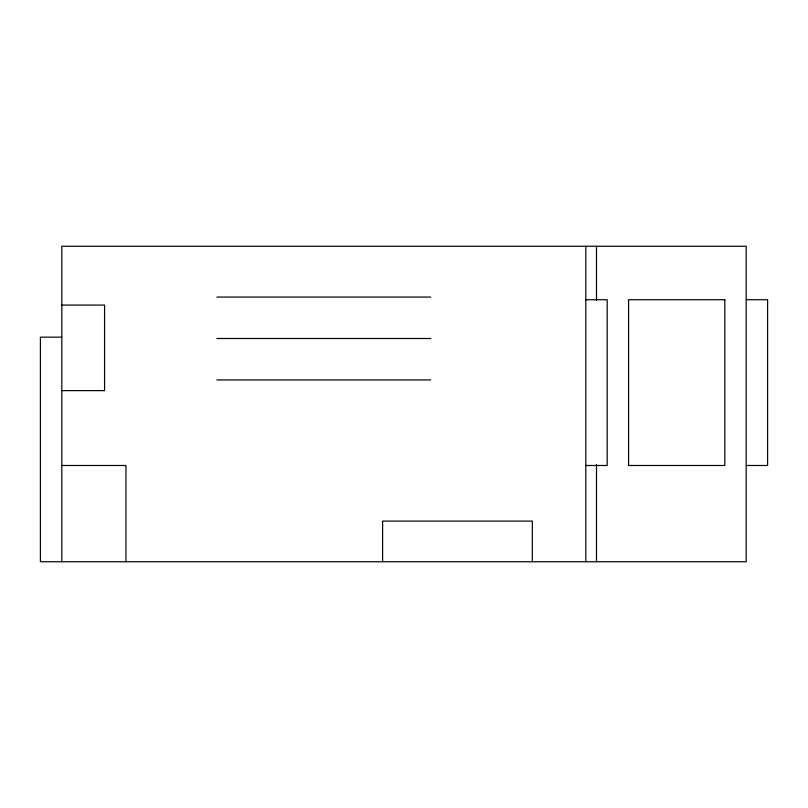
<?xml version="1.0" encoding="UTF-8"?>
<svg xmlns="http://www.w3.org/2000/svg" width="808" height="808" viewBox="0 0 808 808"><rect width="100%" height="100%" fill="white"/><g stroke="black" fill="none" stroke-linecap="round" stroke-linejoin="round"><path stroke-width="1.21" d="M216.857 297.061L430.735 297.061M585.8 299.728L607.192 299.728L607.192 465.489L585.8 465.489M746.208 299.728L767.6 299.728L767.6 465.489L746.208 465.489M61.792 305.081L104.565 305.081L104.565 390.628L61.792 390.628M61.792 337.158L40.4 337.158L40.4 561.742L746.208 561.742L746.208 246.258L61.792 246.258L61.792 561.742M216.857 338.501L430.735 338.501M216.857 379.942L430.735 379.942M61.792 465.489L125.957 465.489L125.957 561.742M596.496 246.258L596.496 300.526M596.496 464.57L596.496 561.742M585.8 246.258L585.8 561.742M532.331 561.742L532.331 521.099L382.608 521.099L382.608 561.742M724.827 299.728L628.574 299.728L628.574 465.489L724.827 465.489L724.827 299.728"/></g></svg>
